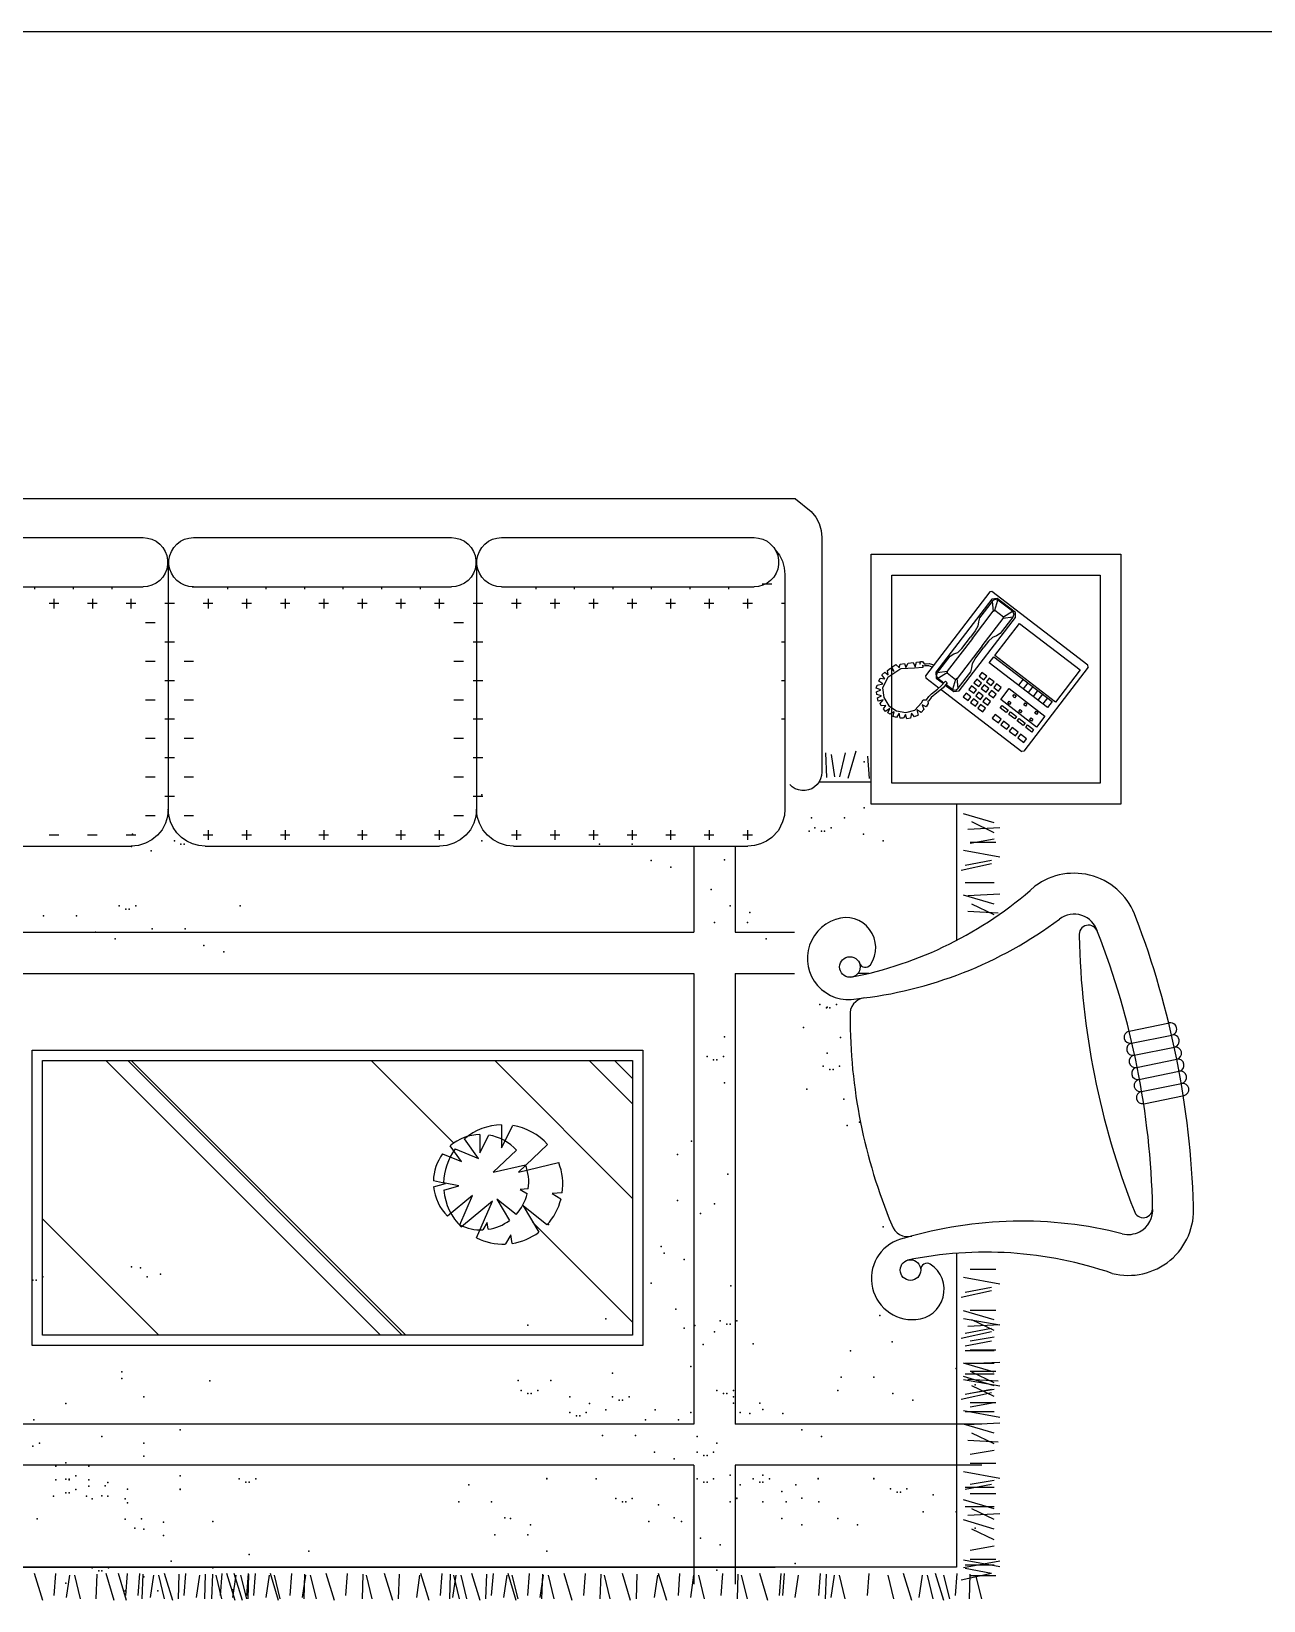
# Model space of a CAD drawing. Extents: x -4747 to 1060961, y -766984 to 396631.
# Drawn here: x 71258 to 73896, y 151109 to 154466 of the extents above; entities that cross this region are included whole.
import ezdxf

# ---------------------------------------------------------------- set-up
doc = ezdxf.new("R2010")
doc.units = 0
doc.header["$LTSCALE"] = 1000
doc.header["$MEASUREMENT"] = 0
for name, color, linetype in [('AXIS_TEXT', 7, 'CONTINUOUS'), ('房间家具布置', 252, 'CONTINUOUS'), ('立面轮廓线', 3, 'CONTINUOUS')]:
    doc.layers.add(name, color=color, linetype=linetype)

# ---------------------------------------------------------------- blocks, each defined once
blk = doc.blocks.new('A$C06B3051D')
at = {"layer": '房间家具布置'}
for p, q in [((2877.6, 2357.3), (851.6, 2357.3)), ((3039, 2238.7), (3573.6, 2238.7)), ((3039, 1704.1), (3039, 2238.7)), ((3573.6, 2238.7), (3573.6, 1704.1)), ((3083.6, 2194.1), (3529.1, 2194.1)), ((3083.6, 1748.6), (3083.6, 2194.1)), ((3529.1, 2194.1), (3529.1, 1748.6)), ((3293, 2158.2), (3155.7, 1978.7)), ((3297.6, 2158.8), (3293, 2158.2)), ((3503, 2001.6), (3297.6, 2158.8)), ((3297.4, 2142.4), (3178, 1986.4)), ((3256, 2058.6), (3300.7, 2117.2)), ((3298, 2137.8), (3271.1, 2102.7)), ((3308.9, 2143.9), (3297.4, 2142.4)), ((3303.3, 2142), (3298, 2137.8)), ((3298, 2137.8), (3300.7, 2117.2)), ((3300.7, 2117.2), (3304, 2118.8)), ((3310.5, 2140.6), (3303.3, 2142)), ((3304, 2118.8), (3310.5, 2140.6)), ((3304, 2118.8), (3322.2, 2104.8)), ((3347.9, 2114.1), (3308.9, 2143.9)), ((3341.7, 2116.8), (3310.5, 2140.6)), ((3322.2, 2104.8), (3341.7, 2116.8)), ((3341.7, 2116.8), (3344.9, 2110.2)), ((3227.7, 1946.3), (3348.1, 2103.6)), ((3267.7, 2084.7), (3262, 2074.6)), ((3268.8, 2094.2), (3267.7, 2084.7)), ((3271.1, 2102.7), (3268.8, 2094.2)), ((3276.8, 2042.7), (3321.5, 2101.2)), ((3304.1, 2021.8), (3356.8, 2090.7)), ((3342.2, 2104), (3315.3, 2068.9)), ((3321.5, 2101.2), (3322.2, 2104.8)), ((3342.2, 2104), (3321.5, 2101.2)), ((3344.9, 2110.2), (3342.2, 2104)), ((3348.1, 2103.6), (3347.9, 2114.1)), ((3356.8, 2090.7), (3486.8, 1991.2)), ((3256, 2058.6), (3202.2, 1988.4)), ((3233.2, 2036.9), (3252.1, 2061.6)), ((3262, 2074.6), (3252.1, 2061.6)), ((3290.6, 2052.7), (3280.7, 2039.7)), ((3298.9, 2060.9), (3290.6, 2052.7)), ((3307.8, 2064.4), (3298.9, 2060.9)), ((3315.3, 2068.9), (3307.8, 2064.4)), ((3181.6, 1985.7), (3208.5, 2020.8)), ((3208.5, 2020.8), (3216, 2025.3)), ((3216, 2025.3), (3224.9, 2028.8)), ((3276.8, 2042.7), (3223, 1972.5)), ((3224.9, 2028.8), (3233.2, 2036.9)), ((3256.1, 2004.9), (3261.8, 2015)), ((3261.8, 2015), (3280.7, 2039.7)), ((3292.1, 2006.2), (3302.1, 2019.2)), ((3302.1, 2019.2), (3426.9, 1923.7)), ((3434.1, 1922.3), (3304.1, 2021.8)), ((3062.2, 1980.5), (3068.5, 1986.1)), ((3068.5, 1986.1), (3075.6, 1980.6)), ((3074.1, 1990.1), (3080.6, 1994.8)), ((3075.6, 1980.6), (3074.1, 1990.1)), ((3102.8, 1993.2), (3075.2, 1975.1)), ((3080.6, 1994.8), (3088.8, 1988.1)), ((3083.4, 1996.8), (3091.8, 2002.9)), ((3088.8, 1988.1), (3083.4, 1996.8)), ((3091.8, 2002.9), (3099.1, 1996.1)), ((3099.1, 1996), (3101.5, 2003.3)), ((3101.5, 2003.3), (3110.5, 2004.7)), ((3131.8, 1995), (3103.4, 1993.5)), ((3110.5, 2004.7), (3113.7, 1996.5)), ((3113.7, 1996.5), (3118.6, 2005.8)), ((3118.6, 2005.8), (3128.9, 2007)), ((3128.9, 2007), (3133.2, 1997.9)), ((3149.5, 1996.4), (3131.8, 1995)), ((3133.2, 1997.9), (3136.3, 2007.6)), ((3136.3, 2007.6), (3142.5, 2008.6)), ((3142.5, 2008.6), (3143.8, 2003.6)), ((3143.8, 2003.6), (3144.9, 2008.9)), ((3144.9, 2008.9), (3149, 2009.5)), ((3148.8, 2001.2), (3149.5, 1996.4)), ((3151.4, 1998.9), (3148.8, 2001.2)), ((3149, 2009.5), (3152.4, 2003.9)), ((3154.2, 1999.7), (3151.4, 1998.9)), ((3152.4, 2003.9), (3157.1, 2004.4)), ((3162.6, 1999.7), (3154.2, 1999.7)), ((3157.1, 2004.4), (3163.5, 2005.2)), ((3169.6, 1996.9), (3162.6, 1999.7)), ((3163.5, 2005.2), (3173.6, 2002.1)), ((3178, 1986.4), (3178.5, 1973.6)), ((3178.9, 1979.5), (3181.6, 1985.7)), ((3181.6, 1985.7), (3202.2, 1988.4)), ((3201.6, 1984.8), (3182.1, 1972.9)), ((3202.2, 1988.4), (3201.6, 1984.8)), ((3201.6, 1984.8), (3219.8, 1970.9)), ((3225.8, 1951.9), (3252.7, 1987)), ((3252.7, 1987), (3255, 1995.5)), ((3255, 1995.5), (3256.1, 2004.9)), ((3276.2, 1985.4), (3270.2, 1977.6)), ((3286.6, 1977.5), (3276.2, 1985.4)), ((3416.9, 1910.7), (3292.1, 2006.2)), ((3503.6, 1997), (3366.3, 1817.6)), ((3486.8, 1991.2), (3434.1, 1922.3)), ((3503.6, 1997), (3503, 2001.6)), ((3050.3, 1952), (3052.3, 1958.9)), ((3059.8, 1948.5), (3050.3, 1952)), ((3050.7, 1944.2), (3059.8, 1948.5)), ((3052.3, 1958.9), (3064, 1961.1)), ((3055.7, 1967.1), (3058.6, 1973.2)), ((3064, 1961.1), (3055.7, 1967.1)), ((3058.6, 1973.2), (3068.5, 1971.9)), ((3068.5, 1971.9), (3062.2, 1980.5)), ((3075.2, 1975.1), (3063.7, 1952.6)), ((3063.7, 1952.6), (3066.6, 1932.4)), ((3155.7, 1978.7), (3156.3, 1974.2)), ((3156.3, 1974.2), (3184.3, 1952.7)), ((3168.5, 1940.1), (3181.1, 1950)), ((3178.5, 1973.6), (3193.8, 1962)), ((3182.1, 1972.9), (3178.9, 1979.5)), ((3193.2, 1952.8), (3180, 1942.1)), ((3181.1, 1950), (3189.4, 1957)), ((3194.8, 1963.2), (3182.1, 1972.9)), ((3188.8, 1949.2), (3361.7, 1817)), ((3189.4, 1957), (3198.1, 1966.9)), ((3202, 1963.9), (3193.2, 1952.8)), ((3197.9, 1958.8), (3216.2, 1944.8)), ((3198.1, 1966.9), (3202, 1963.9)), ((3213.3, 1949), (3199, 1960)), ((3219.8, 1970.9), (3213.3, 1949)), ((3213.3, 1949), (3220.5, 1947.7)), ((3223, 1972.5), (3219.8, 1970.9)), ((3220.5, 1947.7), (3225.8, 1951.9)), ((3225.8, 1951.9), (3223, 1972.5)), ((3254.3, 1956.8), (3248.4, 1949)), ((3248.4, 1949), (3258.8, 1941.1)), ((3264.7, 1948.9), (3254.3, 1956.8)), ((3258.8, 1941.1), (3264.7, 1948.9)), ((3265.3, 1971.1), (3259.3, 1963.3)), ((3259.3, 1963.3), (3269.7, 1955.4)), ((3275.7, 1963.2), (3265.3, 1971.1)), ((3269.7, 1955.4), (3275.7, 1963.2)), ((3270.2, 1977.6), (3280.7, 1969.7)), ((3280.9, 1959.2), (3274.9, 1951.4)), ((3274.9, 1951.4), (3285.3, 1943.4)), ((3280.7, 1969.7), (3286.6, 1977.5)), ((3291.3, 1951.2), (3280.9, 1959.2)), ((3285.3, 1943.4), (3291.3, 1951.2)), ((3291.8, 1973.5), (3285.9, 1965.7)), ((3285.9, 1965.7), (3296.3, 1957.7)), ((3296.5, 1947.3), (3290.5, 1939.5)), ((3302.2, 1965.5), (3291.8, 1973.5)), ((3296.3, 1957.7), (3302.2, 1965.5)), ((3306.9, 1939.3), (3296.5, 1947.3)), ((3307.4, 1961.6), (3301.5, 1953.8)), ((3301.5, 1953.8), (3311.9, 1945.8)), ((3317.8, 1953.6), (3307.4, 1961.6)), ((3311.9, 1945.8), (3317.8, 1953.6)), ((3316.6, 1927.7), (3334.5, 1951.1)), ((3334.5, 1951.1), (3411.2, 1892.4)), ((3364.5, 1971.5), (3354.5, 1958.5)), ((3374.9, 1963.5), (3364.9, 1950.5)), ((3385.3, 1955.6), (3375.3, 1942.6)), ((3395.7, 1947.6), (3385.7, 1934.6)), ((3051.7, 1938.4), (3050.7, 1944.2)), ((3061.4, 1936), (3051.7, 1938.4)), ((3052.8, 1931.3), (3061.4, 1936)), ((3054.2, 1924.4), (3052.8, 1931.3)), ((3065, 1927), (3054.2, 1924.4)), ((3058.2, 1919.7), (3065, 1927)), ((3060.8, 1914.4), (3058.2, 1919.7)), ((3070.8, 1915), (3060.8, 1914.4)), ((3065.7, 1907.7), (3070.8, 1915)), ((3066.6, 1932.4), (3076.9, 1914.1)), ((3076.9, 1914.1), (3093.7, 1903.4)), ((3132.9, 1905.1), (3146.9, 1920.6)), ((3146.9, 1920.6), (3150.5, 1927.5)), ((3148.1, 1916.8), (3152.1, 1906.7)), ((3156.8, 1912.3), (3148.1, 1916.8)), ((3150.5, 1927.5), (3157.9, 1927.3)), ((3161.1, 1919), (3156.8, 1912.3)), ((3157.9, 1927.3), (3162.8, 1934.3)), ((3162.4, 1925.1), (3160.4, 1924.1)), ((3160.4, 1924.1), (3161.1, 1919)), ((3167.4, 1932.1), (3162.4, 1925.1)), ((3162.8, 1934.3), (3168.5, 1940.1)), ((3180, 1942.1), (3167.4, 1932.1)), ((3216.2, 1944.8), (3227.7, 1946.3)), ((3242.4, 1941.2), (3236.4, 1933.4)), ((3236.4, 1933.4), (3246.8, 1925.5)), ((3252.8, 1933.3), (3242.4, 1941.2)), ((3246.8, 1925.5), (3252.8, 1933.3)), ((3258, 1929.3), (3252, 1921.5)), ((3252, 1921.5), (3262.4, 1913.5)), ((3268.4, 1921.3), (3258, 1929.3)), ((3262.4, 1913.5), (3268.4, 1921.3)), ((3268.9, 1943.6), (3263, 1935.8)), ((3263, 1935.8), (3273.4, 1927.8)), ((3273.6, 1917.4), (3267.6, 1909.6)), ((3279.3, 1935.6), (3268.9, 1943.6)), ((3273.4, 1927.8), (3279.3, 1935.6)), ((3284, 1909.4), (3273.6, 1917.4)), ((3284.5, 1931.7), (3278.6, 1923.9)), ((3278.6, 1923.9), (3289, 1915.9)), ((3294.9, 1923.7), (3284.5, 1931.7)), ((3289, 1915.9), (3294.9, 1923.7)), ((3290.5, 1939.5), (3300.9, 1931.5)), ((3300.9, 1931.5), (3306.9, 1939.3)), ((3315.4, 1910.1), (3319.4, 1915.3)), ((3393.3, 1869), (3316.6, 1927.7)), ((3319.4, 1915.3), (3332.4, 1905.3)), ((3331.6, 1920.4), (3334.6, 1924.3)), ((3335.5, 1917.4), (3331.6, 1920.4)), ((3334.6, 1924.3), (3338.5, 1921.3)), ((3338.5, 1921.3), (3335.5, 1917.4)), ((3342.5, 1934.7), (3345.5, 1938.6)), ((3346.4, 1931.7), (3342.5, 1934.7)), ((3345.5, 1938.6), (3349.4, 1935.6)), ((3349.4, 1935.6), (3346.4, 1931.7)), ((3365.9, 1916.8), (3368.9, 1920.7)), ((3369.8, 1913.8), (3365.9, 1916.8)), ((3368.9, 1920.7), (3372.8, 1917.7)), ((3372.8, 1917.7), (3369.8, 1913.8)), ((3406.1, 1939.6), (3396.1, 1926.6)), ((3416.5, 1931.7), (3406.5, 1918.7)), ((3426.9, 1923.7), (3416.9, 1910.7)), ((3069.7, 1902.5), (3065.7, 1907.7)), ((3079, 1908.7), (3069.7, 1902.5)), ((3075, 1899.7), (3079, 1908.7)), ((3079.9, 1896.8), (3075, 1899.7)), ((3088.5, 1901.5), (3079.9, 1896.8)), ((3086.5, 1891.8), (3088.5, 1901.5)), ((3093.2, 1889.1), (3086.5, 1891.8)), ((3099, 1898.4), (3093.2, 1889.1)), ((3093.7, 1903.4), (3113.2, 1900.1)), ((3101.3, 1888.3), (3099, 1898.4)), ((3108.7, 1887.7), (3101.3, 1888.3)), ((3113.1, 1895.6), (3108.7, 1887.7)), ((3115.8, 1886.5), (3113.1, 1895.6)), ((3113.2, 1900.1), (3132.9, 1905.1)), ((3123.3, 1888.2), (3115.8, 1886.5)), ((3125.3, 1898.4), (3123.3, 1888.2)), ((3132, 1890.7), (3125.3, 1898.4)), ((3140, 1894.2), (3132, 1890.7)), ((3137.1, 1905.6), (3140, 1894.2)), ((3146.1, 1900), (3137.1, 1905.6)), ((3152.1, 1906.7), (3146.1, 1900)), ((3267.6, 1909.6), (3278, 1901.6)), ((3278, 1901.6), (3284, 1909.4)), ((3304.5, 1895.8), (3298.5, 1888)), ((3298.5, 1888), (3311.5, 1878)), ((3317.5, 1885.8), (3304.5, 1895.8)), ((3311.5, 1878), (3317.5, 1885.8)), ((3328.4, 1900.1), (3315.4, 1910.1)), ((3322.7, 1881.8), (3316.7, 1874)), ((3335.7, 1871.9), (3322.7, 1881.8)), ((3332.4, 1905.3), (3328.4, 1900.1)), ((3333.6, 1896.1), (3337.6, 1901.3)), ((3346.6, 1886.2), (3333.6, 1896.1)), ((3337.6, 1901.3), (3350.6, 1891.4)), ((3350.6, 1891.4), (3346.6, 1886.2)), ((3351.8, 1882.2), (3355.8, 1887.4)), ((3364.8, 1872.3), (3351.8, 1882.2)), ((3355, 1902.5), (3358, 1906.4)), ((3358.9, 1899.5), (3355, 1902.5)), ((3355.8, 1887.4), (3368.8, 1877.5)), ((3358, 1906.4), (3361.9, 1903.4)), ((3361.9, 1903.4), (3358.9, 1899.5)), ((3378.4, 1884.6), (3381.4, 1888.5)), ((3382.3, 1881.6), (3378.4, 1884.6)), ((3381.4, 1888.5), (3385.3, 1885.5)), ((3385.3, 1885.5), (3382.3, 1881.6)), ((3389.3, 1898.9), (3392.3, 1902.8)), ((3393.2, 1895.9), (3389.3, 1898.9)), ((3392.3, 1902.8), (3396.2, 1899.8)), ((3396.2, 1899.8), (3393.2, 1895.9)), ((3411.2, 1892.4), (3393.3, 1869)), ((3316.7, 1874), (3329.7, 1864.1)), ((3329.7, 1864.1), (3335.7, 1871.9)), ((3340.9, 1867.9), (3334.9, 1860.1)), ((3334.9, 1860.1), (3347.9, 1850.2)), ((3353.9, 1858), (3340.9, 1867.9)), ((3347.9, 1850.2), (3353.9, 1858)), ((3359.1, 1854), (3353.1, 1846.2)), ((3372.1, 1844), (3359.1, 1854)), ((3368.8, 1877.5), (3364.8, 1872.3)), ((3370, 1868.3), (3374, 1873.5)), ((3383, 1858.3), (3370, 1868.3)), ((3374, 1873.5), (3387, 1863.5)), ((3387, 1863.5), (3383, 1858.3)), ((2941.5, 1813.7), (2943.3, 1760.9)), ((2983.7, 1813.7), (2971.4, 1762.7)), ((3006.6, 1817.2), (2989, 1759.1)), ((3353.1, 1846.2), (3366.1, 1836.2)), ((3366.3, 1817.6), (3361.7, 1817)), ((3366.1, 1836.2), (3372.1, 1844)), ((2953.8, 1810.2), (2960.9, 1762.7)), ((3031.3, 1806.7), (3034.8, 1759.1)), ((2927.7, 1751.4), (3039, 1751.4)), ((3039, 1751.4), (3039, 1751.4)), ((3529.1, 1748.6), (3083.6, 1748.6)), ((3573.6, 1704.1), (3039, 1704.1)), ((3221.7, 1704.1), (3221.7, 1412.3)), ((3302.3, 1664.1), (3237.2, 1683.5)), ((3314.6, 1653.5), (3246, 1650)), ((3302.3, 1643), (3254.8, 1665.9)), ((2659.9, 1614.2), (2659.9, 1430)), ((2747.9, 1614.2), (2747.9, 1430)), ((3302.3, 1628.9), (3251.3, 1620.1)), ((3305.8, 1622.1), (3251.3, 1622.1)), ((3314.6, 1590.5), (3237.2, 1604.5)), ((3297, 1583.4), (3240.7, 1572.9)), ((3297, 1576.4), (3231.9, 1562.3)), ((3302.3, 1535.9), (3240.7, 1535.9)), ((3314.6, 1511.3), (3246, 1507.7)), ((3302.3, 1490.1), (3237.2, 1509.5)), ((3302.3, 1467.3), (3254.8, 1490.1)), ((3311.1, 1470.8), (3246, 1474.3)), ((1028.5, 1430), (2659.9, 1430)), ((2747.9, 1430), (2875.5, 1430)), ((1028.5, 1342), (2659.9, 1342)), ((2659.9, 1342), (2659.9, 377.7)), ((2747.9, 1342), (2875.5, 1342)), ((2747.9, 1342), (2747.9, 377.7)), ((3034, 1342), (3011.1, 1342)), ((3591.2, 1218.4), (3677.5, 1235.9)), ((3596.7, 1192.6), (3682.9, 1210.1)), ((1243.5, 1177.6), (2550.6, 1177.6)), ((1243.5, 545.7), (1243.5, 1177.6)), ((2550.6, 1177.6), (2550.6, 545.7)), ((3602, 1166.8), (3688.2, 1184.2)), ((1265.5, 1155.6), (2528.6, 1155.6)), ((1265.5, 567.7), (1265.5, 1155.6)), ((1401.2, 1155.6), (1989, 567.7)), ((1447.9, 1155.6), (2035.7, 567.7)), ((1455.6, 1155.6), (2043.5, 567.7)), ((1969, 1155.6), (2145.6, 979)), ((2233.5, 1155.6), (2528.6, 860.4)), ((2435.7, 1155.6), (2528.6, 1062.7)), ((2490.1, 1155.6), (2528.6, 1117.1)), ((2528.6, 1155.6), (2528.6, 567.7)), ((3607.3, 1140.9), (3693.5, 1158.3)), ((3612.5, 1115), (3698.7, 1132.5)), ((3617.6, 1089.1), (3703.8, 1106.6)), ((3622.7, 1063.2), (3708.9, 1080.6)), ((2248.2, 1018.2), (2248.2, 969)), ((2248.2, 969), (2272, 1016.5)), ((2199.1, 946.1), (2168.9, 987.9)), ((2201.6, 997.4), (2201.6, 958.1)), ((2201.6, 958.1), (2220.6, 996.1)), ((2346.6, 975.7), (2284.2, 916.7)), ((2122, 955.9), (2162.3, 939.8)), ((2162.3, 939.8), (2138.1, 973.2)), ((2148.7, 966.3), (2199.1, 946.1)), ((2280.3, 963.5), (2230.4, 916.3)), ((2230.4, 916.3), (2299.3, 932.7)), ((2284.2, 916.7), (2370.3, 937.2)), ((2128.2, 892.7), (2102.1, 897.9)), ((2102.5, 885.4), (2128.2, 892.7)), ((2156.5, 887.3), (2123.8, 893.8)), ((2124.4, 878.1), (2156.5, 887.3)), ((2305.3, 880.7), (2288, 879.6)), ((2288, 879.6), (2303.3, 870.5)), ((2185.9, 866.5), (2132.7, 822.4)), ((2158.8, 803.8), (2185.9, 866.5)), ((2228.6, 854.5), (2162.1, 799.4)), ((2194.8, 776.1), (2228.6, 854.5)), ((2238.2, 858.7), (2265.1, 813.3)), ((2279.2, 826), (2238.2, 858.7)), ((2294, 844.7), (2327.6, 788)), ((2345.2, 803.8), (2294, 844.7)), ((2377.8, 872.2), (2356.2, 870.9)), ((2356.2, 870.9), (2375.3, 859.5)), ((1265.5, 816.8), (1514.6, 567.7)), ((2217.3, 809), (2208.1, 793.3)), ((2219.5, 794.4), (2217.3, 809)), ((2314.6, 810), (2528.6, 596)), ((2267.8, 782.6), (2256.4, 763)), ((2270.7, 764.3), (2267.8, 782.6)), ((3221.7, 743.1), (3221.7, 71.3)), ((3305.8, 708.7), (3251.3, 708.7)), ((3314.6, 677), (3237.2, 691.1)), ((3297, 662.9), (3231.9, 648.8)), ((3297, 669.9), (3240.7, 659.4)), ((3302.3, 600.6), (3237.2, 620)), ((3305.8, 620.7), (3251.3, 620.7)), ((3297, 574.9), (3231.9, 560.8)), ((3314.6, 589), (3237.2, 603.1)), ((3297, 581.9), (3240.7, 571.4)), ((3314.6, 590.1), (3246, 586.5)), ((3302.3, 577.7), (3254.8, 600.6)), ((2550.6, 545.7), (1243.5, 545.7)), ((1265.5, 567.9), (1265.7, 567.7)), ((2528.6, 567.7), (1265.5, 567.7)), ((3297, 554.9), (3240.7, 544.3)), ((3302.3, 563.7), (3251.3, 554.9)), ((3302.3, 488.7), (3237.2, 508)), ((3302.3, 534.4), (3240.7, 534.4)), ((3302.3, 507.3), (3240.7, 507.3)), ((3314.6, 509.8), (3246, 506.3)), ((3305.8, 535.5), (3251.3, 535.5)), ((3302.3, 459.8), (3237.2, 479.2)), ((3314.6, 458.6), (3237.2, 472.7)), ((3302.3, 484.2), (3240.7, 484.2)), ((3311.1, 469.3), (3246, 472.8)), ((3305.8, 490.3), (3251.3, 490.3)), ((3302.3, 465.8), (3254.8, 488.7)), ((3297, 444.5), (3231.9, 430.5)), ((3297, 451.6), (3240.7, 441)), ((3302.3, 451.7), (3251.3, 442.9)), ((3302.3, 436.9), (3254.8, 459.8)), ((3314.6, 391.9), (3237.2, 405.9)), ((3302.3, 404.1), (3240.7, 404.1)), ((3305.8, 423.5), (3251.3, 423.5)), ((3302.3, 422.9), (3251.3, 414.1)), ((2659.9, 377.7), (1028.5, 377.7)), ((3275.9, 377.7), (2747.9, 377.7)), ((3302.3, 358.3), (3237.2, 377.7)), ((3314.6, 379.4), (3246, 375.9)), ((3311.1, 338.9), (3246, 342.5)), ((3302.3, 335.4), (3254.8, 358.3)), ((3302.3, 321.3), (3251.3, 312.5)), ((2659.9, 289.7), (1028.5, 289.7)), ((2659.9, 289.7), (2659.9, 35.2)), ((3275.9, 289.7), (2747.9, 289.7)), ((2747.9, 289.7), (2747.9, 35.2)), ((3314.6, 261.5), (3237.2, 275.6)), ((3305.8, 293.2), (3251.3, 293.2)), ((3297, 248.2), (3240.7, 237.6)), ((3302.3, 242.1), (3240.7, 242.1)), ((3302.3, 257), (3251.3, 248.2)), ((3302.3, 196.4), (3237.2, 215.7)), ((3305.8, 228.8), (3251.3, 228.8)), ((3302.3, 153.1), (3237.2, 172.5)), ((3302.3, 200.6), (3240.7, 200.6)), ((3314.6, 185.8), (3246, 182.3)), ((3302.3, 173.5), (3254.8, 196.4)), ((3302.3, 130.2), (3254.8, 153.1)), ((3302.3, 116.2), (3251.3, 107.4)), ((455.1, 71.3), (2833.9, 71.3)), ((3221.7, 71.3), (854.5, 71.3)), ((3314.6, 72.2), (3237.2, 86.2)), ((3314.6, 84.5), (3237.2, 70.4)), ((3302.3, 75.7), (3240.7, 75.7)), ((3297, 58.1), (3240.7, 68.6)), ((3305.8, 88), (3251.3, 88)), ((1266.1, 0), (1248.5, 58.1)), ((1290.7, 10.6), (1294.2, 58.1)), ((1317.1, 7), (1324.2, 54.6)), ((1347, 3.5), (1334.7, 54.6)), ((1380.5, 3.5), (1382.2, 56.3)), ((1419.2, 0), (1401.6, 58.1)), ((1445.6, 0), (1428, 58.1)), ((1443.8, 10.6), (1447.4, 58.1)), ((1470.2, 10.6), (1473.8, 58.1)), ((1479, 3.5), (1480.8, 56.3)), ((1496.6, 7), (1503.7, 54.6)), ((1526.6, 3.5), (1514.2, 54.6)), ((1544.2, 0), (1526.6, 58.1)), ((1556.5, 3.5), (1558.2, 56.3)), ((1568.8, 10.6), (1572.3, 58.1)), ((1595.2, 7), (1602.2, 54.6)), ((1612.8, 3.5), (1614.6, 56.3)), ((1628.2, 3.5), (1630, 56.3)), ((1649.3, 3.5), (1637, 54.6)), ((1646.2, 10.6), (1649.8, 58.1)), ((1677.9, 0), (1660.3, 58.1)), ((1672.6, 7), (1679.7, 54.6)), ((1693.3, 0), (1675.7, 58.1)), ((1702.6, 3.5), (1690.2, 54.6)), ((1702.6, 10.6), (1706.1, 58.1)), ((1705.7, 3.5), (1707.4, 56.3)), ((1718, 10.6), (1721.5, 58.1)), ((1744.4, 7), (1751.4, 54.6)), ((1770.8, 0), (1753.2, 58.1)), ((1774.3, 3.5), (1762, 54.6)), ((1795.4, 10.6), (1798.9, 58.1)), ((1821.8, 7), (1828.9, 54.6)), ((1825.3, 3.5), (1827.1, 56.3)), ((1851.7, 3.5), (1839.4, 54.6)), ((1890.5, 0), (1872.9, 58.1)), ((1915.1, 10.6), (1918.6, 58.1)), ((1950.3, 3.5), (1952.1, 56.3)), ((1971.4, 3.5), (1959.1, 54.6)), ((2015.4, 0), (1997.8, 58.1)), ((2027.7, 3.5), (2029.5, 56.3)), ((2066.5, 7), (2073.5, 54.6)), ((2092.9, 0), (2075.3, 58.1)), ((2117.5, 10.6), (2121, 58.1)), ((2137.2, 3.5), (2138.9, 56.3)), ((2143.9, 7), (2150.9, 54.6)), ((2158.3, 3.5), (2146, 54.6)), ((2173.8, 3.5), (2161.5, 54.6)), ((2202.3, 0), (2184.7, 58.1)), ((2214.6, 3.5), (2216.4, 56.3)), ((2226.9, 10.6), (2230.5, 58.1)), ((2253.3, 7), (2260.4, 54.6)), ((2279.7, 0), (2262.1, 58.1)), ((2283.3, 3.5), (2270.9, 54.6)), ((2304.4, 10.6), (2307.9, 58.1)), ((2330.8, 7), (2337.8, 54.6)), ((2334.3, 3.5), (2336.1, 56.3)), ((2360.7, 3.5), (2348.4, 54.6)), ((2399.4, 0), (2381.8, 58.1)), ((2424.1, 10.6), (2427.6, 58.1)), ((2459.3, 3.5), (2461, 56.3)), ((2480.4, 3.5), (2468.1, 54.6)), ((2524.4, 0), (2506.8, 58.1)), ((2536.7, 3.5), (2538.5, 56.3)), ((2575.4, 7), (2582.5, 54.6)), ((2601.8, 0), (2584.2, 58.1)), ((2626.5, 10.6), (2630, 58.1)), ((2652.9, 7), (2659.9, 54.6)), ((2682.8, 3.5), (2670.5, 54.6)), ((2718, 10.6), (2721.5, 58.1)), ((2753.2, 3.5), (2754.9, 56.3)), ((2774.3, 3.5), (2762, 54.6)), ((2818.3, 0), (2800.7, 58.1)), ((2842.9, 10.6), (2846.5, 58.1)), ((2850, 10.6), (2853.5, 58.1)), ((2876.4, 7), (2883.4, 54.6)), ((2927.4, 10.6), (2930.9, 58.1)), ((2941.5, 3.5), (2943.3, 56.3)), ((2953.8, 7), (2960.9, 54.6)), ((2983.7, 3.5), (2971.4, 54.6)), ((3031.3, 10.6), (3034.8, 58.1)), ((3087.6, 3.5), (3075.3, 54.6)), ((3126.3, 0), (3108.7, 58.1)), ((3142.1, 7), (3149.2, 54.6)), ((3172.1, 3.5), (3159.7, 54.6)), ((3194.9, 0), (3177.3, 58.1)), ((3207.3, 3.5), (3194.9, 54.6)), ((3219.6, 10.6), (3223.1, 58.1)), ((3297, 58.1), (3231.9, 44)), ((3249.5, 3.5), (3251.3, 56.3)), ((3305.8, 52.8), (3251.3, 52.8)), ((3275.9, 3.5), (3263.6, 54.6))]:
    blk.add_line(p, q, dxfattribs=at)
at = {"layer": '房间家具布置', "extrusion": (0, 0, -1)}
for p, q in [((2877.6, 2357.3), (2910.6, 2330.2)), ((2910.6, 2330.2), (2920.5, 2318.2)), ((2920.5, 2318.2), (2927.8, 2304.5)), ((2927.8, 2304.5), (2932.3, 2289.6)), ((2932.3, 2289.6), (2933.8, 2274.2)), ((940.6, 2274.2), (1480.7, 2274.2)), ((1480.7, 2274.2), (1490.4, 2273.3)), ((1490.4, 2273.3), (1499.8, 2270.6)), ((1499.8, 2270.6), (1508.5, 2266.3)), ((1508.5, 2266.3), (1516.3, 2260.4)), ((1516.3, 2260.4), (1522.9, 2253.2)), ((1522.9, 2253.2), (1528, 2244.9)), ((1541.4, 2244.9), (1546.5, 2253.2)), ((1546.5, 2253.2), (1553, 2260.4)), ((1553, 2260.4), (1560.8, 2266.3)), ((1560.8, 2266.3), (1569.5, 2270.6)), ((1569.5, 2270.6), (1578.9, 2273.3)), ((1578.9, 2273.3), (1588.6, 2274.2)), ((1588.6, 2274.2), (2140.7, 2274.2)), ((2140.7, 2274.2), (2150.4, 2273.3)), ((2150.4, 2273.3), (2159.8, 2270.6)), ((2159.8, 2270.6), (2168.5, 2266.3)), ((2168.5, 2266.3), (2176.3, 2260.4)), ((2176.3, 2260.4), (2182.9, 2253.2)), ((2182.9, 2253.2), (2188, 2244.9)), ((2200.8, 2244.9), (2205.9, 2253.2)), ((2205.9, 2253.2), (2212.5, 2260.4)), ((2212.5, 2260.4), (2220.2, 2266.3)), ((2220.2, 2266.3), (2229, 2270.6)), ((2229, 2270.6), (2238.3, 2273.3)), ((2238.3, 2273.3), (2248, 2274.2)), ((2248, 2274.2), (2788.5, 2274.2)), ((2788.5, 2274.2), (2798.2, 2273.3)), ((2798.2, 2273.3), (2807.6, 2270.6)), ((2807.6, 2270.6), (2816.3, 2266.3)), ((2816.3, 2266.3), (2824.1, 2260.4)), ((2824.1, 2260.4), (2830.7, 2253.2)), ((2830.7, 2253.2), (2835.8, 2244.9)), ((2933.8, 2274.2), (2933.8, 1772.6)), ((1528, 2244.9), (1531.5, 2235.8)), ((1531.5, 2235.8), (1533.3, 2226.3)), ((1533.3, 2216.5), (1531.5, 2206.9)), ((1533.3, 2226.3), (1533.3, 2216.5)), ((1534.6, 2221.7), (1534.6, 1693.4)), ((1536, 2226.3), (1537.8, 2235.8)), ((1536, 2216.5), (1536, 2226.3)), ((1537.8, 2206.9), (1536, 2216.5)), ((1537.8, 2235.8), (1541.4, 2244.9)), ((2188, 2244.9), (2191.5, 2235.8)), ((2191.5, 2235.8), (2193.3, 2226.3)), ((2193.3, 2216.5), (2191.5, 2206.9)), ((2193.3, 2226.3), (2193.3, 2216.5)), ((2194.6, 2221.7), (2194.6, 1693.4)), ((2195.5, 2226.3), (2197.2, 2235.8)), ((2195.5, 2216.5), (2195.5, 2226.3)), ((2197.2, 2206.9), (2195.5, 2216.5)), ((2197.2, 2235.8), (2200.8, 2244.9)), ((2834, 2248.3), (2842.8, 2236.7)), ((2835.8, 2244.9), (2839.3, 2235.8)), ((2839.3, 2235.8), (2841.1, 2226.3)), ((2841.1, 2216.5), (2839.3, 2206.9)), ((2841.1, 2226.3), (2841.1, 2216.5)), ((2842.8, 2236.7), (2849.3, 2223.6)), ((2849.3, 2223.6), (2853.3, 2209.5)), ((1516.3, 2182.4), (1508.5, 2176.5)), ((1522.9, 2189.6), (1516.3, 2182.4)), ((1528, 2197.9), (1522.9, 2189.6)), ((1531.5, 2206.9), (1528, 2197.9)), ((1541.4, 2197.9), (1537.8, 2206.9)), ((1546.5, 2189.6), (1541.4, 2197.9)), ((1553, 2182.4), (1546.5, 2189.6)), ((1560.8, 2176.5), (1553, 2182.4)), ((2176.3, 2182.4), (2168.5, 2176.5)), ((2182.9, 2189.6), (2176.3, 2182.4)), ((2188, 2197.9), (2182.9, 2189.6)), ((2191.5, 2206.9), (2188, 2197.9)), ((2200.8, 2197.9), (2197.2, 2206.9)), ((2205.9, 2189.6), (2200.8, 2197.9)), ((2212.5, 2182.4), (2205.9, 2189.6)), ((2220.2, 2176.5), (2212.5, 2182.4)), ((2824.1, 2182.4), (2816.3, 2176.5)), ((2830.7, 2189.6), (2824.1, 2182.4)), ((2835.8, 2197.9), (2830.7, 2189.6)), ((2839.3, 2206.9), (2835.8, 2197.9)), ((2853.3, 2209.5), (2854.6, 2195)), ((2854.6, 2195), (2854.6, 1693.4)), ((938, 2168.6), (1480.7, 2168.6)), ((1248.7, 2168.6), (1248.7, 2164)), ((1331.2, 2168.6), (1331.2, 2164)), ((1413.7, 2168.6), (1413.7, 2164)), ((1490.4, 2169.5), (1480.7, 2168.6)), ((1499.8, 2172.2), (1490.4, 2169.5)), ((1508.5, 2176.5), (1499.8, 2172.2)), ((1569.5, 2172.2), (1560.8, 2176.5)), ((1578.9, 2169.5), (1569.5, 2172.2)), ((1588.6, 2168.6), (1578.9, 2169.5)), ((1585.9, 2168.6), (2140.7, 2168.6)), ((1661.2, 2168.6), (1661.2, 2164)), ((1743.7, 2168.6), (1743.7, 2164)), ((1826.2, 2168.6), (1826.2, 2164)), ((1908.7, 2168.6), (1908.7, 2164)), ((1991.2, 2168.6), (1991.2, 2164)), ((2073.7, 2168.6), (2073.7, 2164)), ((2150.4, 2169.5), (2140.7, 2168.6)), ((2159.8, 2172.2), (2150.4, 2169.5)), ((2168.5, 2176.5), (2159.8, 2172.2)), ((2229, 2172.2), (2220.2, 2176.5)), ((2238.3, 2169.5), (2229, 2172.2)), ((2248, 2168.6), (2238.3, 2169.5)), ((2248, 2168.6), (2788.5, 2168.6)), ((2321.2, 2168.6), (2321.2, 2164)), ((2403.7, 2168.6), (2403.7, 2164)), ((2486.2, 2168.6), (2486.2, 2164)), ((2568.7, 2168.6), (2568.7, 2164)), ((2651.2, 2168.6), (2651.2, 2164)), ((2733.7, 2168.6), (2733.7, 2164)), ((2798.2, 2169.5), (2788.5, 2168.6)), ((2807.6, 2172.2), (2798.2, 2169.5)), ((2826.5, 2174.3), (2805.9, 2174.3)), ((2816.3, 2176.5), (2807.6, 2172.2)), ((1300.2, 2133), (1279.6, 2133)), ((1289.9, 2143.4), (1289.9, 2122.7)), ((1382.7, 2133), (1362.1, 2133)), ((1372.4, 2143.4), (1372.4, 2122.7)), ((1465.2, 2133), (1444.6, 2133)), ((1454.9, 2143.4), (1454.9, 2122.7)), ((1534.6, 2133), (1527.1, 2133)), ((1547.7, 2133), (1534.6, 2133)), ((1630.2, 2133), (1609.6, 2133)), ((1619.9, 2143.4), (1619.9, 2122.7)), ((1712.7, 2133), (1692.1, 2133)), ((1702.4, 2143.4), (1702.4, 2122.7)), ((1795.2, 2133), (1774.6, 2133)), ((1784.9, 2143.4), (1784.9, 2122.7)), ((1877.7, 2133), (1857.1, 2133)), ((1867.4, 2143.4), (1867.4, 2122.7)), ((1960.2, 2133), (1939.6, 2133)), ((1949.9, 2143.4), (1949.9, 2122.7)), ((2042.7, 2133), (2022.1, 2133)), ((2032.4, 2143.4), (2032.4, 2122.7)), ((2125.2, 2133), (2104.6, 2133)), ((2114.9, 2143.4), (2114.9, 2122.7)), ((2194.6, 2133), (2187.1, 2133)), ((2207.7, 2133), (2194.6, 2133)), ((2290.2, 2133), (2269.6, 2133)), ((2279.9, 2143.4), (2279.9, 2122.7)), ((2372.7, 2133), (2352.1, 2133)), ((2362.4, 2143.4), (2362.4, 2122.7)), ((2455.2, 2133), (2434.6, 2133)), ((2444.9, 2143.4), (2444.9, 2122.7)), ((2537.7, 2133), (2517.1, 2133)), ((2527.4, 2143.4), (2527.4, 2122.7)), ((2620.2, 2133), (2599.6, 2133)), ((2609.9, 2143.4), (2609.9, 2122.7)), ((2702.7, 2133), (2682.1, 2133)), ((2692.4, 2143.4), (2692.4, 2122.7)), ((2785.2, 2133), (2764.6, 2133)), ((2774.9, 2143.4), (2774.9, 2122.7)), ((2854.6, 2133), (2847.1, 2133)), ((1506.5, 2091.8), (1485.9, 2091.8)), ((2166.5, 2091.8), (2145.9, 2091.8)), ((1534.6, 2050.5), (1527.1, 2050.5)), ((1547.7, 2050.5), (1534.6, 2050.5)), ((2194.6, 2050.5), (2187.1, 2050.5)), ((2207.7, 2050.5), (2194.6, 2050.5)), ((2854.6, 2050.5), (2847.1, 2050.5)), ((1506.5, 2009.3), (1485.9, 2009.3)), ((1589, 2009.3), (1568.4, 2009.3)), ((2166.5, 2009.3), (2145.9, 2009.3)), ((1534.6, 1968), (1527.1, 1968)), ((1547.7, 1968), (1534.6, 1968)), ((2194.6, 1968), (2187.1, 1968)), ((2207.7, 1968), (2194.6, 1968)), ((2854.6, 1968), (2847.1, 1968)), ((1506.5, 1926.8), (1485.9, 1926.8)), ((1589, 1926.8), (1568.4, 1926.8)), ((2166.5, 1926.8), (2145.9, 1926.8)), ((1534.6, 1885.5), (1527.1, 1885.5)), ((1547.7, 1885.5), (1534.6, 1885.5)), ((2194.6, 1885.5), (2187.1, 1885.5)), ((2207.7, 1885.5), (2194.6, 1885.5)), ((2854.6, 1885.5), (2847.1, 1885.5)), ((1506.5, 1844.3), (1485.9, 1844.3)), ((1589, 1844.3), (1568.4, 1844.3)), ((2166.5, 1844.3), (2145.9, 1844.3)), ((1534.6, 1803), (1527.1, 1803)), ((1547.7, 1803), (1534.6, 1803)), ((2194.6, 1803), (2187.1, 1803)), ((2207.7, 1803), (2194.6, 1803)), ((1506.5, 1761.8), (1485.9, 1761.8)), ((1589, 1761.8), (1568.4, 1761.8)), ((2166.5, 1761.8), (2145.9, 1761.8)), ((2870.3, 1741), (2864.9, 1745.9)), ((2923.5, 1745.9), (2918.1, 1741)), ((2927.9, 1751.7), (2923.5, 1745.9)), ((2931.1, 1758.3), (2927.9, 1751.7)), ((2933.1, 1765.3), (2931.1, 1758.3)), ((2933.8, 1772.6), (2933.1, 1765.3)), ((1534.6, 1720.5), (1527.1, 1720.5)), ((1547.7, 1720.5), (1534.6, 1720.5)), ((2194.6, 1720.5), (2187.1, 1720.5)), ((2207.7, 1720.5), (2194.6, 1720.5)), ((2876.6, 1737.1), (2870.3, 1741)), ((2883.4, 1734.5), (2876.6, 1737.1)), ((2890.6, 1733.2), (2883.4, 1734.5)), ((2897.9, 1733.2), (2890.6, 1733.2)), ((2905, 1734.5), (2897.9, 1733.2)), ((2911.9, 1737.1), (2905, 1734.5)), ((2918.1, 1741), (2911.9, 1737.1)), ((1506.5, 1679.3), (1485.9, 1679.3)), ((1534.6, 1693.4), (1533.1, 1677.9)), ((1535.8, 1679.6), (1534.6, 1693.4)), ((1539.4, 1666.3), (1535.8, 1679.6)), ((1589, 1679.3), (1568.4, 1679.3)), ((2166.5, 1679.3), (2145.9, 1679.3)), ((2194.6, 1693.4), (2193.1, 1677.9)), ((2196.1, 1677.9), (2194.6, 1693.4)), ((2853.4, 1679.6), (2849.8, 1666.3)), ((2854.6, 1693.4), (2853.4, 1679.6)), ((1521.3, 1649.4), (1511.4, 1637.4)), ((1528.6, 1663.1), (1521.3, 1649.4)), ((1533.1, 1677.9), (1528.6, 1663.1)), ((1545.2, 1653.8), (1539.4, 1666.3)), ((1553.1, 1642.5), (1545.2, 1653.8)), ((1619.9, 1648.4), (1619.9, 1627.7)), ((1702.4, 1648.4), (1702.4, 1627.7)), ((1784.9, 1648.4), (1784.9, 1627.7)), ((1867.4, 1648.4), (1867.4, 1627.7)), ((1949.9, 1648.4), (1949.9, 1627.7)), ((2032.4, 1648.4), (2032.4, 1627.7)), ((2114.9, 1648.4), (2114.9, 1627.7)), ((2181.3, 1649.4), (2171.4, 1637.4)), ((2188.6, 1663.1), (2181.3, 1649.4)), ((2193.1, 1677.9), (2188.6, 1663.1)), ((2200.6, 1663.1), (2196.1, 1677.9)), ((2208, 1649.4), (2200.6, 1663.1)), ((2217.8, 1637.4), (2208, 1649.4)), ((2279.9, 1648.4), (2279.9, 1627.7)), ((2362.4, 1648.4), (2362.4, 1627.7)), ((2444.9, 1648.4), (2444.9, 1627.7)), ((2527.4, 1648.4), (2527.4, 1627.7)), ((2609.9, 1648.4), (2609.9, 1627.7)), ((2692.4, 1648.4), (2692.4, 1627.7)), ((2774.9, 1648.4), (2774.9, 1627.7)), ((2841, 1647.4), (2826.3, 1632.7)), ((2849.8, 1666.3), (2841, 1647.4)), ((953.8, 1614.2), (1455.4, 1614.2)), ((1300.2, 1638), (1279.6, 1638)), ((1382.7, 1638), (1362.1, 1638)), ((1465.2, 1638), (1444.6, 1638)), ((1470.9, 1615.7), (1455.4, 1614.2)), ((1485.7, 1620.2), (1470.9, 1615.7)), ((1499.4, 1627.5), (1485.7, 1620.2)), ((1511.4, 1637.4), (1499.4, 1627.5)), ((1562.9, 1632.7), (1553.1, 1642.5)), ((1574.2, 1624.8), (1562.9, 1632.7)), ((1586.7, 1619), (1574.2, 1624.8)), ((1600.1, 1615.4), (1586.7, 1619)), ((1613.8, 1614.2), (1600.1, 1615.4)), ((1630.2, 1638), (1609.6, 1638)), ((1613.8, 1614.2), (2115.4, 1614.2)), ((1712.7, 1638), (1692.1, 1638)), ((1795.2, 1638), (1774.6, 1638)), ((1877.7, 1638), (1857.1, 1638)), ((1960.2, 1638), (1939.6, 1638)), ((2042.7, 1638), (2022.1, 1638)), ((2125.2, 1638), (2104.6, 1638)), ((2130.9, 1615.7), (2115.4, 1614.2)), ((2145.7, 1620.2), (2130.9, 1615.7)), ((2159.4, 1627.5), (2145.7, 1620.2)), ((2171.4, 1637.4), (2159.4, 1627.5)), ((2229.8, 1627.5), (2217.8, 1637.4)), ((2243.5, 1620.2), (2229.8, 1627.5)), ((2258.4, 1615.7), (2243.5, 1620.2)), ((2273.8, 1614.2), (2258.4, 1615.7)), ((2290.2, 1638), (2269.6, 1638)), ((2273.8, 1614.2), (2775.4, 1614.2)), ((2372.7, 1638), (2352.1, 1638)), ((2455.2, 1638), (2434.6, 1638)), ((2537.7, 1638), (2517.1, 1638)), ((2620.2, 1638), (2599.6, 1638)), ((2702.7, 1638), (2682.1, 1638)), ((2785.2, 1638), (2764.6, 1638)), ((2789.2, 1615.4), (2775.4, 1614.2)), ((2802.5, 1619), (2789.2, 1615.4)), ((2815, 1624.8), (2802.5, 1619)), ((2826.3, 1632.7), (2815, 1624.8))]:
    blk.add_line(p, q, dxfattribs=at)
at = {"layer": '房间家具布置'}
for centre in [(2993.8, 1355.7), (3123.4, 707.2)]:
    blk.add_circle(centre, 22, dxfattribs=at)
for centre, radius, start, end in [((3473.6, 1416.4), 139.8, 18.7968, 126.835), ((2840.1, 2145.4), 826.4, 280.8654, 311.6977), ((2990.9, 1373.9), 88, 101.163, 281.163), ((2984.9, 1397), 64.2, 325.3105, 109.3549), ((2915, 2162.2), 879.5, 276.0634, 306.835), ((3473.6, 1416.4), 52.3, 16.5694, 126.835), ((3504.5, 1425), 20.2, 16.6417, 188.1854), ((1844.7, 788.8), 1885.3, 1.7037, 20.903), ((5197.7, 1459), 1713.6, 181.2331, 201.3736), ((1918.2, 803.3), 1724, 1.2537, 21.3432), ((3026.8, 1368), 13.2, 200.4924, 325.3105), ((3029, 1254.6), 35.2, 97.1609, 185.6755), ((4155.4, 1250.7), 1161.4, 179.9761, 202.6306), ((3594, 1205.5), 13.2, 101.8359, 281.8359), ((3680.2, 1223), 13.2, 281.8324, 101.8324), ((3685.5, 1197.1), 13.2, 281.6769, 101.6769), ((3599.3, 1179.7), 13.2, 101.679, 281.679), ((3690.7, 1171.2), 13.2, 282.221, 100.8218), ((3604.7, 1153.8), 13.2, 101.6006, 281.4437), ((3695.8, 1145.3), 13.2, 282.6876, 100.0443), ((3609.9, 1127.9), 13.2, 101.3652, 281.3652), ((3615, 1102.1), 13.2, 101.2084, 281.2084), ((3701.2, 1119.5), 13.2, 281.5991, 100.8218), ((3620.1, 1076.2), 13.2, 101.0515, 281.0515), ((3706.3, 1093.6), 13.2, 281.4437, 100.6663), ((2251.5, 890.5), 127.7, 91.4693, 130.2925), ((2251.5, 890.5), 127.7, 41.8505, 80.7631), ((2204.2, 895.3), 102.1, 91.4693, 130.2925), ((2204.2, 895.3), 102.1, 41.8505, 80.7631), ((2204.2, 895.3), 102.1, 143.6037, 178.5355), ((2251.5, 890.5), 127.7, 143.6037, 178.5355), ((2204.2, 895.3), 102.1, 351.7684, 21.4328), ((2251.5, 890.5), 127.7, 351.7684, 21.4328), ((2204.2, 895.3), 102.1, 185.5938, 225.5535), ((2251.5, 890.5), 127.7, 185.5938, 225.5535), ((2204.2, 895.3), 102.1, 317.2273, 345.9163), ((2251.5, 890.5), 127.7, 317.2273, 345.9163), ((3589.7, 835.6), 139.8, 255.7717, 3.8098), ((3621.6, 839.5), 20.2, 194.4213, 5.965), ((3589.7, 835.6), 52.3, 297.2614, 6.0372), ((2204.2, 895.3), 102.1, 278.6403, 306.5851), ((3360.7, -67.6), 879.5, 75.7717, 106.5433), ((2204.2, 895.3), 102.1, 243.6319, 272.2065), ((2251.5, 890.5), 127.7, 243.6319, 272.2065), ((2251.5, 890.5), 127.7, 278.6403, 306.5851), ((3127.7, 689.2), 88, 101.4437, 274.5341), ((3117.1, 814), 35.2, 196.9312, 285.4458), ((3589.7, 835.6), 52.3, 255.7717, 297.2614), ((3285.1, -80.9), 826.4, 70.909, 101.7413), ((3131.1, 665.6), 64.2, 273.2518, 57.2962), ((3158.6, 708.5), 13.2, 57.2962, 182.1143)]:
    blk.add_arc(centre, radius, start, end, dxfattribs=at)
for p in [(3024.2, 1794.3), (2205.8, 1723.9), (3024.2, 1695.8), (2906.3, 1646.5), (2911.6, 1674.7), (2918.6, 1653.5), (2932.7, 1646.5), (2939.7, 1646.5), (2953.8, 1653.5), (2982, 1674.7), (1456.2, 1613.1), (1457.9, 1639.5), (1547.7, 1625.4), (1561.8, 1618.3), (1568.8, 1618.3), (2205.8, 1625.4), (2457.5, 1618.3), (2527.9, 1618.3), (3022.5, 1639.5), (3064.7, 1625.4), (1498.4, 1604.3), (2568.4, 1583.1), (2725, 1584.9), (2610.6, 1569.1), (2696.9, 1521.5), (1429.8, 1486.3), (1443.8, 1479.3), (1450.9, 1479.3), (1465, 1486.3), (1688.5, 1486.3), (2737.3, 1486.3), (1267.8, 1465.2), (1338.2, 1465.2), (2703.9, 1451.1), (2774.3, 1451.1), (2779.6, 1472.3), (1378.7, 1430), (1421, 1415.9), (1500.2, 1437.1), (1570.6, 1437.1), (2814.8, 1415.9), (1611, 1401.9), (1653.3, 1387.8), (2938.3, 1303.3), (2929.5, 1275.1), (2943.6, 1268.1), (2945.4, 1269.9), (2950.7, 1268.1), (2964.7, 1275.1), (2894.3, 1225.9), (2725, 1206.5), (2973.5, 1204.7), (2688.1, 1164.3), (2702.1, 1157.2), (2709.2, 1157.2), (2723.3, 1164.3), (2936.6, 1143.1), (2945.4, 1171.3), (2971.8, 1143.1), (2725, 1107.9), (2950.7, 1136.1), (2957.7, 1136.1), (2901.4, 1093.9), (2980.6, 1072.7), (2987.6, 1016.4), (3014, 1023.5), (2654.6, 983), (2624.7, 954.8), (2732.1, 912.6), (2624.7, 856.3), (2703.9, 849.2), (2674, 828.1), (2348.4, 804.5), (3065.1, 799.9), (2589.5, 757.7), (2596.5, 743.6), (1456.2, 714.1), (1475.5, 712.3), (2638.8, 729.5), (1245, 685.9), (1252, 685.9), (1266.1, 692.9), (1489.6, 692.9), (1517.8, 698.2), (2568.4, 678.9), (2739.1, 673.2), (2621.2, 623.9), (3058, 609.9), (2304.4, 589.1), (2471.6, 603.2), (2638.8, 582.8), (2661.7, 588.7), (2703.9, 574.7), (2716.2, 598.6), (2730.3, 591.6), (2737.3, 591.6), (2751.4, 598.6), (2679.3, 547.6), (2786.6, 549.3), (3084.4, 553.5), (2994.7, 534.2), (1435, 489.2), (1435, 475.1), (2283.3, 470.9), (2353.7, 470.9), (2485.7, 486.8), (2652.9, 500.9), (2974.9, 478), (3045.3, 478), (3221.3, 496.8), (1623.4, 469.9), (2290.3, 449.8), (2304.4, 442.8), (2311.4, 442.8), (2325.5, 449.8), (2709.2, 449.8), (2723.3, 442.8), (2730.3, 442.8), (2744.4, 449.8), (2967.9, 449.8), (3085.8, 442.8), (3261.8, 461.6), (1315.4, 421.7), (1482.6, 435.7), (2394.1, 435.7), (2436.4, 421.7), (2471.6, 408.5), (2485.7, 435.7), (2499.7, 428.7), (2506.8, 428.7), (2520.9, 435.7), (2577.2, 408.5), (2744.4, 435.7), (2744.4, 422.6), (2800.7, 422.6), (2807.7, 409.2), (3128.1, 428.7), (1246.7, 386.5), (2394.1, 402.3), (2408.2, 395.3), (2415.3, 395.3), (2429.3, 402.3), (2556.1, 386.5), (2626.5, 386.5), (2652.9, 402.3), (2758.5, 402.3), (2779.6, 400.5), (2850, 400.5), (1259, 337.2), (1392.8, 351.3), (1482.6, 337.2), (1560, 365.3), (2464.5, 353), (2534.9, 353), (2666.9, 351.3), (2709.2, 337.2), (2890.5, 365.3), (2932.7, 351.3), (1245, 330.1), (1482.6, 309), (2575.4, 317.8), (2617.7, 303.7), (2666.9, 317.8), (2681, 310.8), (2688.1, 310.8), (2702.1, 317.8), (1294.2, 287.9), (1315.4, 294.9), (1364.6, 287.9), (1294.2, 258.7), (1315.4, 259.7), (1322.4, 259.7), (1322.4, 258.7), (1336.5, 266.8), (1336.5, 237.6), (1364.6, 258.7), (1364.6, 244.6), (1399.8, 245.7), (1405.1, 252.7), (1447.4, 238.6), (1560, 266.8), (1560, 238.6), (1560, 237.6), (1686.7, 260.5), (1700.8, 253.4), (1707.8, 253.4), (1721.9, 260.5), (2177.7, 247.4), (2344.9, 261.5), (2344.9, 260.5), (2450.5, 260.5), (2666.9, 260.5), (2681, 253.4), (2688.1, 253.4), (2702.1, 260.5), (2737.3, 268.5), (2758.5, 247.4), (2786.6, 260.5), (2800.7, 253.4), (2807.7, 268.5), (2807.7, 253.4), (2821.8, 260.5), (2878.1, 247.4), (2925.7, 261.5), (2925.7, 260.5), (3045.3, 261.5), (3045.3, 260.5), (3080.5, 239.4), (3115.7, 239.4), (1289, 223.5), (1315.4, 230.6), (1322.4, 230.6), (1359.4, 223.5), (1371.7, 217.5), (1392.8, 224.5), (1405.1, 223.5), (1442.1, 217.5), (1447.4, 209.4), (2156.5, 211.2), (2226.9, 211.2), (2492.7, 218.2), (2506.8, 211.2), (2513.8, 211.2), (2527.9, 218.2), (2584.2, 205.2), (2737.3, 211.2), (2751.4, 219.3), (2751.4, 218.2), (2807.7, 211.2), (2848.2, 233.3), (2857, 211.2), (2890.5, 219.3), (2927.4, 211.2), (3094.6, 232.3), (3101.7, 232.3), (3172.1, 226.3), (1253.8, 175.3), (1442.1, 174.2), (1477.3, 175.3), (1524.8, 168.2), (1630.4, 169), (2255.1, 177), (2267.4, 176), (2563.1, 169), (2617.7, 177), (2633.5, 169), (2848.2, 176), (2967.9, 176), (3150.9, 190.1), (3221.3, 190.1), (1463.2, 154.9), (1482.6, 153.1), (1524.8, 139), (2234, 140.8), (2304.4, 140.8), (2309.7, 161.9), (2890.5, 161.9), (3010.1, 161.9), (3261.8, 154.9), (1835.9, 105.6), (2344.9, 105.6), (2674, 133.8), (2716.2, 119.7), (1371.7, 70.4), (1406.9, 70.4), (1540.6, 84.5), (1630.4, 70.4), (1707.8, 98.6), (2876.4, 79.2), (1315.4, 37), (1385.8, 63.4), (1392.8, 63.4), (1482.6, 51), (2709.2, 65.1), (1442.1, 21.1), (1512.5, 21.1), (1672.6, 22.9)]:
    blk.add_point(p, dxfattribs=at)

msp = doc.modelspace()

# ---------------------------------------------------------------- linework, layer by layer
at = {"layer": 'AXIS_TEXT'}
msp.add_lwpolyline([(-4747, 154466.1), (113556.3, 154466.1)], dxfattribs=at)

# ---------------------------------------------------------------- block references
at = {"layer": '立面轮廓线'}
msp.add_blockref('A$C06B3051D', (70016.6, 151108.8), dxfattribs=at)

doc.saveas('drawing.dxf')
